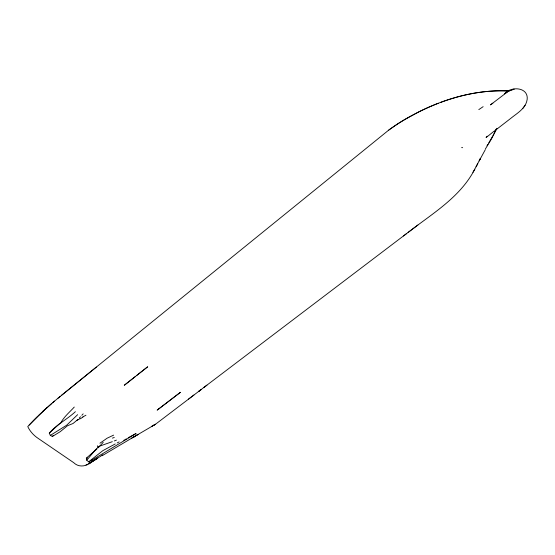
<?xml version="1.0" encoding="UTF-8"?>
<svg xmlns="http://www.w3.org/2000/svg" width="555" height="555" viewBox="0 0 555 555"><rect width="100%" height="100%" fill="white"/><g stroke="black" fill="none" stroke-linecap="round" stroke-linejoin="round"><path stroke-width="0.83" d="M60.564 423.333C63.707 416.985 69.548 412.282 74.273 407.051M487.235 136.204C482.212 141.088 494.366 130.702 494.429 131.015C500.631 126.207 506.854 121.427 513.035 116.585C518.925 112.138 526.029 107.441 527.16 99.47C528.617 86.996 510.905 85.949 504.62 93.809L508.262 91.304L490.433 104.895L492.882 103.195M496.961 128.274L491.341 139.159L485.375 148.99M496.239 129.107L494.408 132.818M479.18 160.936L480.505 158.244L474.56 169.566M493.263 135.018L494.026 133.554M479.36 160.589L485.264 149.725M476.107 166.805L477.779 163.669M492.868 135.753L488.754 142.961M472.909 172.314L474.796 169.171C460.275 197.33 432.213 213.633 408.105 232.427M487.012 145.812L487.894 144.39M523.004 108.225L525.12 105.256M98.186 447.795L103.23 442.307M59.378 423.874L49.277 433.101L50.332 435.404L52.364 436.494L53.322 435.307M29.131 425.033L33.453 420.44A220.557 154.845 -3.4 0 1 37.907 416.021M81.814 415.306L83.167 413.863M79.247 418.102L80.524 416.75M77.644 414.682L66.614 425.241L50.332 435.404M128.184 437.735L136.037 433.51L90.049 461.274L88.627 461.829L86.767 460.241L95.21 450.063L99.102 446.31L112.297 441.683M78.012 419.379L73.038 423.5L67.481 425.754L60.19 431.707L52.364 436.494M86.767 460.241L86.344 458.139L96.903 448.988M38.781 415.168L51.775 403.436M75.39 411.692C67.044 419.462 56.776 424.374 49.277 433.101M47.036 407.571L43.068 411.151L54.501 401.112M45.697 408.764L27.75 426.559C30.032 431.471 33.841 435.578 38.357 438.519L73.621 462.606C79.379 468.219 87.163 466.131 92.595 461.365A283.112 215.59 17.5 0 0 97.465 458.312M52.614 402.715L60.03 396.541M58.046 398.171L96.369 367.084M61.626 395.243L389.166 129.752L397.172 124.23A204.733 161.38 -24.4 0 1 405.414 119.165L419.309 111.617A191.024 151.751 -24.5 0 1 428.224 107.434C453.56 96.195 481.317 89.515 509.143 91.013M134.997 376.803L124.271 385.288L147.713 366.765L136.828 375.36M88.627 461.829L102.8 450.695L115.218 443.958M388.771 130.071C403.943 118.93 420.808 110.154 438.297 103.258M406.309 233.794L204.039 387.335L206.959 385.149M99.962 443.216L107.101 438.207L113.643 435.12M205.066 386.564L155.483 424.263L133.29 437.257L138.056 434.412M188.395 399.212L193.903 395.042M417.915 225.018L403.499 235.924L404.012 235.535M82.979 417.027L80.364 418.789M478.798 109.612L483.148 106.671M102.807 454.802L99.858 456.765M98.062 457.924L99.262 457.154M95.932 458.964L97.409 458.041M94.475 459.88L91.603 461.677M138.008 434.44L102.196 455.697M125.104 439.588L126.325 438.852M88.751 463.376L90.16 462.537M85.949 415.223L82.799 416.93M86.011 464.951L87.357 464.188M79.865 418.775L76.521 420.607M131.306 438.339L134.858 436.403M123.765 440.337L124.486 439.948M117.167 442.939L119.117 441.891M507.832 91.499L514.152 89.168L511.377 89.827L511.856 89.702M114.337 440.927L116.446 440.122M440.83 102.307C461.76 94.6 484.071 90.049 506.438 90.881M112.436 438.11L114.302 437.479M86.344 458.139L87.551 458.104M461.621 147.623L462.655 147.658M506.909 90.902L508.415 91.374M97.534 445.776L97.735 446.872M158.841 408.834L157.141 410.138L180.451 392.295L158.841 408.834M200.279 390.186L198.406 391.601L201.326 389.409L200.279 390.186M97.624 458.215L89.022 463.522L97.624 458.215M155.483 424.263L152.063 426.164L155.483 424.263"/></g></svg>
